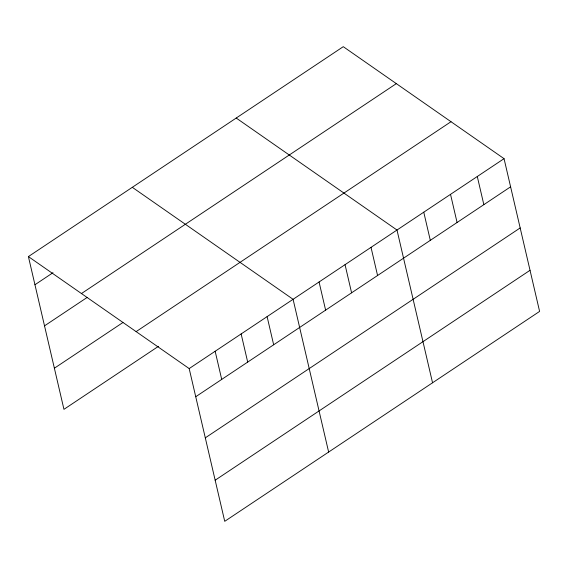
<?xml version="1.0" encoding="UTF-8"?>
<svg xmlns="http://www.w3.org/2000/svg" width="568" height="568" viewBox="0 0 568 568"><rect width="100%" height="100%" fill="white"/><g stroke="black" fill="none" stroke-linecap="round" stroke-linejoin="round"><path stroke-width="0.85" d="M28.4 256.587L343.271 46.675L504.05 158.664L539.6 311.413L224.729 521.325L189.179 368.575L28.4 256.587L63.95 409.336L158.472 346.317M34.953 284.738L52.994 272.711M81.458 293.542L396.329 83.631M44.517 325.854L87.096 297.476M54.379 368.22L122.929 322.517M136.121 331.62L450.999 121.708M189.179 368.575L504.05 158.664M195.733 396.727L510.604 186.815M205.304 437.843L520.174 227.938M215.158 480.209L530.029 270.297M236.217 118.045L396.996 230.033L432.546 382.782M132.308 187.312L293.088 299.308L328.638 452.057M477.29 176.506L483.844 204.657M450.523 194.348L457.077 222.5M423.764 212.191L430.31 240.342M371.018 247.35L377.571 275.508M345.046 264.667L351.592 292.825M319.067 281.984L325.62 310.142M267.109 316.624L273.662 344.776M241.137 333.941L247.691 362.093M215.158 351.258L221.712 379.41"/></g></svg>
